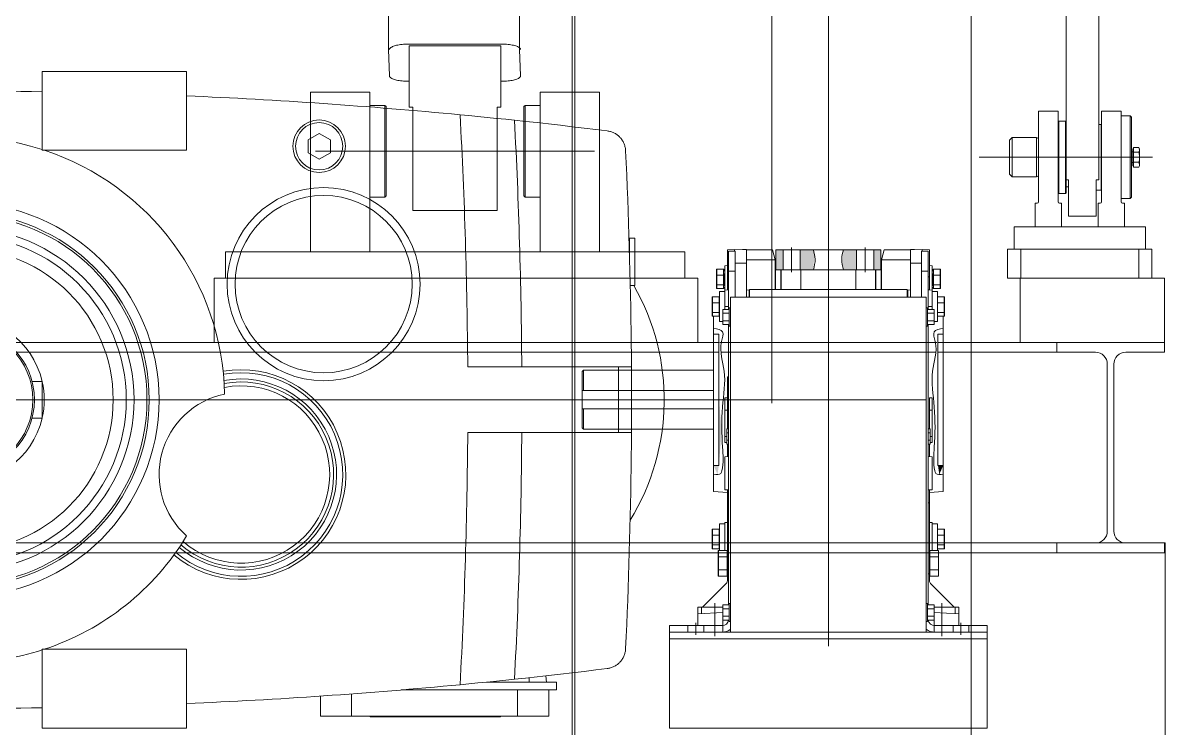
# Model space of a CAD drawing. Header units: millimetres. Extents: x 51154 to 151340, y -24069 to 30962.
# Drawn here: x 109761 to 110631, y -3666 to -3129 of the extents above; entities that cross this region are included whole.
import ezdxf

# ---------------------------------------------------------------- set-up
doc = ezdxf.new("R2010")
doc.units = ezdxf.units.MM
doc.linetypes.add('IMPORT-CENTER _5_', pattern=[10160, 6350, -1270, 1270, -1270])
doc.linetypes.add('Осевые', pattern=[6350, 1270, -952.5, 3175, -952.5])
for name, color, linetype, lineweight, true_color in [('_____KCI_M_1_Centerlines-1', 9, 'IMPORT-CENTER _5_', 9, 0x808080), ('Ломаная-1-1', 9, 'Continuous', 9, 0x808080), ('Ломаная-1-4', 9, 'IMPORT-CENTER _5_', 9, 0x808080), ('Оси-3', 7, 'Осевые', 9, 0xaaaaaa), ('Партер_ТХ_для_Разрез_dwg _2_-1', 9, 'Continuous', 9, 0x808080)]:
    doc.layers.add(name, color=color, linetype=linetype, lineweight=lineweight, true_color=true_color)
doc.layers.add('Стены', color=7, linetype='Continuous', lineweight=9)

# ---------------------------------------------------------------- blocks, each defined once
blk = doc.blocks.new('Партер_ТХ_для_Разрез_dwg_A$C1291ba09-8380813-Разрез 1-1')
at = {"layer": 'Ломаная-1-1'}
for p, q in [((108281.31, -3372.49), (107128.31, -3372.49)), ((108447.55, -3372.49), (108282.06, -3372.49)), ((108538.81, -3372.49), (108538.81, -3379.89)), ((107128.31, -3379.89), (108281.31, -3379.89)), ((108282.89, -3379.89), (108446.73, -3379.89)), ((108577.31, -3388.89), (108577.31, -3516.09)), ((108582.31, -3516.09), (108582.31, -3388.89)), ((106842.77, -3532.49), (108621.4, -3532.49))]:
    blk.add_line(p, q, dxfattribs=at)
at = {"layer": 'Ломаная-1-1', "flags": 128}
for points in [[(107896.72, -3323.39), (108265.31, -3323.39), (108265.31, -3372.5), (107896.72, -3372.5)], [(108620.81, -3323.49), (108510.81, -3323.49), (108510.81, -3372.49), (108620.81, -3372.49)]]:
    blk.add_lwpolyline(points, close=True, dxfattribs=at)
for points in [[(108591.31, -3379.89), (108620.81, -3379.89), (108620.81, -3372.49), (108538.81, -3372.49), (108448.31, -3372.49)], [(108448.31, -3379.89), (108538.81, -3379.89), (108568.31, -3379.89)], [(106842.77, -3673.53), (108621.4, -3673.53), (108621.4, -3525.09), (106842.77, -3525.09)], [(108568.31, -3525.09), (108538.81, -3525.09), (108538.81, -3532.49), (108620.81, -3532.49), (108620.81, -3525.09), (108591.31, -3525.09)]]:
    blk.add_lwpolyline(points, dxfattribs=at)
at = {"layer": 'Ломаная-1-1'}
for centre, start, end in [((108568.31, -3388.89), 0, 90), ((108591.31, -3388.89), 90, 180), ((108568.31, -3516.09), 270, 0), ((108591.31, -3516.09), 180, 270)]:
    blk.add_arc(centre, 9, start, end, dxfattribs=at)
blk = doc.blocks.new('Партер_ТХ_для_Разрез_dwg_A$C23c36a71-8380815-Разрез 1-1')
at = {"layer": 'Ломаная-1-4'}
h = blk.add_hatch(color=256, dxfattribs=at)
h.paths.add_polyline_path([(108343.31, -3317.03), (108353.35, -3317.03), (108354.13, -3305.02), (108353.35, -3302.03), (108343.31, -3302.03)], flags=0)
h.paths.add_polyline_path([(108404.81, -3317.03), (108404.81, -3302.03), (108399.31, -3302.03), (108399.31, -3317.03)], flags=0)
h.paths.add_polyline_path([(108330.31, -3317.03), (108330.31, -3302.03), (108324.81, -3302.03), (108324.81, -3317.03)], flags=0)
h.paths.add_polyline_path([(108386.31, -3317.03), (108386.31, -3302.03), (108376.26, -3302.03), (108375.51, -3314.02), (108376.26, -3317.03)], flags=0)
h = blk.add_hatch(color=256, dxfattribs=at)
h.paths.add_polyline_path([(108281.31, -3466.03), (108283.61, -3439.39), (108281.31, -3416.03)], flags=0)
h.paths.add_polyline_path([(108280.34, -3473), (108281.31, -3466.03), (108277.31, -3466.03)], flags=0)
blk.add_hatch(color=256, dxfattribs=at).paths.add_polyline_path([(108449.28, -3473), (108452.31, -3466.03), (108448.31, -3466.03)], flags=0)
at = {"layer": '_____KCI_M_1_Centerlines-1'}
blk.add_line((107678.69, -3416.03), (108439.31, -3416.03), dxfattribs=at)
at = {"layer": 'Ломаная-1-1'}
for p, q in [((108364.81, -2849.5), (108364.81, -3603.6)), ((108302.31, -3301.56), (108293.31, -3302.03)), ((108330.31, -3302.03), (108330.31, -3317.03)), ((108336.81, -3300.03), (108336.81, -3319.03)), ((108343.31, -3302.03), (108343.31, -3317.03)), ((108386.31, -3302.03), (108386.31, -3317.03)), ((108392.81, -3300.03), (108392.81, -3319.03)), ((108399.31, -3302.03), (108399.31, -3317.03)), ((108427.31, -3301.56), (108436.31, -3302.03)), ((108302.31, -3312.03), (108293.81, -3312.03)), ((108427.31, -3309.5), (108405.31, -3309.5)), ((108427.31, -3312.03), (108427.31, -3338.03)), ((108285.01, -3317.53), (108285.81, -3317.53)), ((108288.81, -3322.43), (108287.81, -3322.43)), ((108293.81, -3318.03), (108293.81, -3338.03)), ((108328.61, -3332.03), (108328.61, -3317.03)), ((108328.81, -3317.03), (108328.81, -3332.03)), ((108343.81, -3317.03), (108343.81, -3332.03)), ((108385.81, -3332.03), (108385.81, -3317.03)), ((108400.81, -3332.03), (108400.81, -3317.03)), ((108401.01, -3317.03), (108401.01, -3332.03)), ((108435.81, -3318.03), (108435.81, -3338.03)), ((108440.81, -3347.26), (108440.81, -3318.03)), ((108444.61, -3317.53), (108443.81, -3317.53)), ((108450.11, -3321.24), (108450.11, -3328.46)), ((108285.81, -3330.53), (108285.01, -3330.53)), ((108285.81, -3332.53), (108285.81, -3345.03)), ((108443.81, -3330.53), (108444.61, -3330.53)), ((108444.61, -3331.24), (108444.61, -3330.46)), ((108276.31, -3342.24), (108276.31, -3349.46)), ((108304.31, -3335.53), (108304.81, -3335.03)), ((108425.31, -3335.53), (108424.81, -3335.03)), ((108447.81, -3337.82), (108448.01, -3337.59)), ((108284.31, -3350.14), (108284.31, -3355.92)), ((108276.51, -3352.47), (108281.61, -3352.47)), ((108445.31, -3355.92), (108440.31, -3355.92)), ((108453.11, -3352.47), (108448.01, -3352.47)), ((108177.31, -3423.03), (108177.31, -3409.03)), ((108287.31, -3444.11), (108285.81, -3444.03)), ((108287.31, -3441.14), (108288.81, -3441.14)), ((108287.31, -3446.92), (108288.81, -3446.92)), ((108287.81, -3449.81), (108287.81, -3459.43)), ((108441.81, -3449.81), (108441.81, -3459.43)), ((108441.81, -3484.64), (108441.81, -3494.64)), ((108288.81, -3494.64), (108287.81, -3494.64)), ((108276.51, -3514.59), (108281.61, -3514.59)), ((108453.11, -3514.59), (108448.01, -3514.59)), ((108288.81, -3532.53), (108287.81, -3532.53)), ((108441.81, -3532.53), (108440.81, -3532.53)), ((108287.81, -3548.53), (108288.81, -3548.53)), ((108440.81, -3548.53), (108441.81, -3548.53)), ((108286.93, -3555.98), (108268.87, -3574.03)), ((108442.68, -3555.98), (108460.74, -3574.03)), ((108268.15, -3574.03), (108268.15, -3578.85)), ((108278.31, -3571.03), (108278.31, -3596.03)), ((108451.31, -3571.03), (108451.31, -3596.03)), ((108461.46, -3574.03), (108461.46, -3578.85)), ((108445.31, -3580.92), (108440.31, -3580.92)), ((108464.31, -3588.03), (108464.31, -3579)), ((108257.81, -3588.03), (108257.81, -3593.03)), ((108263.81, -3586.03), (108263.81, -3595.03)), ((108269.81, -3588.03), (108269.81, -3593.03)), ((108459.81, -3588.03), (108459.81, -3593.03)), ((108465.81, -3586.03), (108465.81, -3595.03)), ((108471.81, -3588.03), (108471.81, -3593.03))]:
    blk.add_line(p, q, dxfattribs=at)
at = {"layer": 'Ломаная-1-1', "flags": 128}
for points in [[(108287.81, -3332.43), (108287.81, -3322.43), (108287.81, -3302.03), (108293.31, -3301.74), (108293.31, -3302.03), (108293.31, -3303.03)], [(108288.81, -3347.26), (108288.81, -3318.03), (108293.81, -3318.03), (108293.81, -3303.03), (108288.81, -3303.03), (108288.81, -3318.03)], [(108299.31, -3301.72), (108302.31, -3301.56), (108302.31, -3312.03), (108302.31, -3338.03)], [(108302.31, -3302.03), (108322.31, -3302.03), (108324.31, -3309.5)], [(108324.81, -3317.03), (108324.81, -3302.03), (108404.81, -3302.03), (108404.81, -3317.03)], [(108427.31, -3302.03), (108407.31, -3302.03), (108405.31, -3309.5), (108405.31, -3332.03)], [(108430.31, -3301.72), (108427.31, -3301.56), (108427.31, -3312.03), (108435.81, -3312.03)], [(108436.31, -3303.03), (108436.31, -3302.03), (108436.31, -3301.74), (108441.81, -3302.03), (108441.81, -3322.43)], [(108287.81, -3313.93), (108285.81, -3314.03), (108285.81, -3332.53), (108287.81, -3332.43), (108288.81, -3332.37)], [(108302.31, -3309.5), (108324.31, -3309.5), (108324.31, -3332.03)], [(108443.81, -3345.03), (108443.81, -3332.53), (108443.81, -3314.03), (108441.81, -3313.93)], [(108279.51, -3321.24), (108279.51, -3316.82), (108279.71, -3316.59), (108279.71, -3321.16), (108284.81, -3321.16), (108284.81, -3328.6), (108285.01, -3328.46), (108285.01, -3326.44)], [(108285.01, -3330.46), (108285.01, -3331.24), (108284.81, -3331.47), (108284.81, -3328.6), (108279.71, -3328.6), (108279.71, -3321.16), (108279.51, -3321.24), (108279.51, -3328.46), (108279.51, -3331.24), (108279.71, -3331.47)], [(108279.71, -3316.59), (108284.81, -3316.59), (108285.01, -3316.82), (108285.01, -3318.06)], [(108285.01, -3320.01), (108285.01, -3321.24), (108284.81, -3321.16), (108284.81, -3316.59)], [(108285.01, -3329.24), (108285.01, -3328.46), (108285.01, -3324.03), (108285.01, -3321.24), (108285.01, -3323.26)], [(108324.61, -3332.03), (108324.61, -3317.03), (108324.81, -3317.03), (108404.81, -3317.03), (108405.01, -3317.03), (108405.01, -3332.03)], [(108440.81, -3322.43), (108441.81, -3322.43), (108441.81, -3332.43)], [(108444.61, -3318.06), (108444.61, -3316.82), (108444.81, -3316.59)], [(108449.91, -3316.59), (108449.91, -3321.16), (108444.81, -3321.16), (108444.61, -3321.24), (108444.61, -3320.01)], [(108444.61, -3323.26), (108444.61, -3321.24), (108444.61, -3324.03), (108444.61, -3328.46), (108444.81, -3328.6), (108449.91, -3328.6), (108450.11, -3328.46), (108450.11, -3331.24), (108449.91, -3331.47), (108444.81, -3331.47), (108444.61, -3331.24)], [(108444.81, -3331.47), (108444.81, -3328.6), (108444.81, -3321.16), (108444.81, -3316.59), (108449.91, -3316.59), (108450.11, -3316.82), (108450.11, -3321.24), (108449.91, -3321.16)], [(108449.91, -3331.47), (108449.91, -3328.6), (108449.91, -3321.16)], [(108279.51, -3328.46), (108279.71, -3328.6), (108279.71, -3331.47), (108284.81, -3331.47)], [(108284.31, -3356.53), (108281.81, -3356.53), (108281.81, -3336.89), (108281.81, -3333.53), (108285.81, -3333.53)], [(108302.31, -3332.43), (108304.31, -3332.53), (108304.31, -3338.03)], [(108304.81, -3338.03), (108304.81, -3332.03), (108364.81, -3332.03), (108424.81, -3332.03), (108424.81, -3338.03)], [(108427.31, -3332.43), (108425.31, -3332.53), (108425.31, -3338.03)], [(108443.81, -3332.53), (108441.81, -3332.43), (108440.81, -3332.37)], [(108445.31, -3356.53), (108447.81, -3356.53), (108447.81, -3336.89), (108447.81, -3333.53), (108443.81, -3333.53)], [(108444.61, -3329.24), (108444.61, -3328.46), (108444.61, -3326.44)], [(108281.81, -3352.24), (108281.61, -3352.47), (108281.61, -3349.6), (108276.51, -3349.6), (108276.51, -3352.47), (108276.31, -3352.24), (108276.31, -3349.46), (108276.51, -3349.6), (108276.51, -3342.16), (108276.31, -3342.24), (108276.31, -3337.82), (108276.51, -3337.59), (108276.51, -3342.16), (108281.61, -3342.16), (108281.61, -3337.59)], [(108276.51, -3337.59), (108281.61, -3337.59), (108281.81, -3337.82)], [(108281.81, -3342.24), (108281.61, -3342.16), (108281.61, -3349.6), (108281.81, -3349.46)], [(108453.11, -3337.59), (108453.11, -3342.16), (108453.11, -3349.6), (108448.01, -3349.6), (108448.01, -3342.16), (108447.81, -3342.24)], [(108453.31, -3342.24), (108453.31, -3349.46), (108453.31, -3352.24), (108453.11, -3352.47), (108453.11, -3349.6), (108453.31, -3349.46)], [(108289.31, -3347.26), (108284.31, -3347.26), (108284.31, -3350.14), (108289.31, -3350.14)], [(108288.81, -3345.03), (108285.81, -3345.03), (108285.81, -3347.26)], [(108290.31, -3346.13), (108289.31, -3346.13), (108289.31, -3347.06), (108289.31, -3359.93), (108290.31, -3359.93)], [(108439.31, -3359.93), (108440.31, -3359.93), (108440.31, -3347.06), (108440.31, -3346.13), (108439.31, -3346.13)], [(108440.31, -3350.14), (108445.31, -3350.14), (108445.31, -3347.26), (108440.31, -3347.26)], [(108445.31, -3350.14), (108445.31, -3355.92), (108445.31, -3358.81), (108440.31, -3358.81)], [(108440.81, -3345.03), (108443.81, -3345.03), (108443.81, -3347.26)], [(108447.81, -3349.46), (108448.01, -3349.6), (108448.01, -3352.47), (108447.81, -3352.24)], [(108287.81, -3486.58), (108277.31, -3486.03), (108277.31, -3416.03), (108277.31, -3352.47)], [(108289.31, -3358.81), (108284.31, -3358.81), (108284.31, -3355.92), (108289.31, -3355.92)], [(108288.81, -3553.03), (108288.81, -3572.26), (108288.81, -3358.81), (108288.81, -3378.03)], [(108440.81, -3553.03), (108440.81, -3572.26), (108440.81, -3358.81), (108440.81, -3378.03)], [(108441.81, -3486.58), (108452.31, -3486.03), (108452.31, -3416.03), (108452.31, -3352.47)], [(108277.31, -3366.03), (108281.31, -3366.03), (108281.31, -3466.03), (108277.31, -3466.03)], [(108452.31, -3366.03), (108448.31, -3366.03), (108448.31, -3466.03), (108452.31, -3466.03)], [(108178.31, -3393.53), (108177.31, -3394.53), (108177.31, -3409.03), (108277.31, -3409.03)], [(108277.31, -3393.53), (108178.31, -3393.53), (108178.31, -3409.03)], [(108288.81, -3398.53), (108287.81, -3398.53), (108287.81, -3438.26)], [(108287.81, -3414.47), (108285.81, -3414.47), (108285.81, -3424.03)], [(108441.81, -3438.26), (108441.81, -3414.47), (108443.81, -3414.47), (108443.81, -3424.03)], [(108178.31, -3438.53), (108177.31, -3437.53), (108177.31, -3423.03), (108277.31, -3423.03)], [(108277.31, -3438.53), (108178.31, -3438.53), (108178.31, -3423.03)], [(108287.81, -3423.93), (108285.81, -3424.03), (108285.81, -3444.03), (108285.81, -3448.48), (108287.31, -3448.51)], [(108443.81, -3444.03), (108443.81, -3424.03), (108441.81, -3423.93)], [(108288.81, -3449.81), (108287.31, -3449.81), (108287.31, -3446.92), (108287.31, -3441.14), (108287.31, -3438.26), (108288.81, -3438.26)], [(108440.81, -3441.14), (108442.31, -3441.14), (108442.31, -3438.26), (108440.81, -3438.26)], [(108442.31, -3441.14), (108442.31, -3446.92), (108440.81, -3446.92)], [(108442.31, -3448.51), (108443.81, -3448.48), (108443.81, -3444.03), (108442.31, -3444.11)], [(108442.31, -3446.92), (108442.31, -3449.81), (108440.81, -3449.81)], [(108288.81, -3459.37), (108285.81, -3459.53), (108285.81, -3484.53), (108288.81, -3484.69)], [(108440.81, -3484.69), (108443.81, -3484.53), (108443.81, -3459.53), (108440.81, -3459.37)], [(108287.81, -3484.64), (108287.81, -3494.64), (108287.81, -3553.86)], [(108440.81, -3494.64), (108441.81, -3494.64), (108441.81, -3553.86)], [(108281.81, -3514.82), (108281.61, -3514.59), (108281.61, -3519.16), (108276.51, -3519.16), (108276.51, -3514.59), (108276.31, -3514.82), (108276.31, -3519.24), (108276.51, -3519.16), (108276.51, -3526.6), (108276.31, -3526.46)], [(108281.81, -3530.72), (108281.81, -3513.89), (108281.81, -3510.53), (108285.81, -3510.53)], [(108285.81, -3530.72), (108285.81, -3509.53), (108287.81, -3509.43)], [(108443.81, -3530.72), (108443.81, -3509.53), (108441.81, -3509.43)], [(108447.81, -3530.72), (108447.81, -3513.89), (108447.81, -3510.53), (108443.81, -3510.53)], [(108447.81, -3514.82), (108448.01, -3514.59), (108448.01, -3519.16), (108447.81, -3519.24)], [(108453.31, -3526.46), (108453.31, -3519.24), (108453.11, -3519.16), (108453.11, -3514.59), (108453.31, -3514.82), (108453.31, -3519.24)], [(108276.31, -3519.24), (108276.31, -3526.46), (108276.31, -3529.24)], [(108281.81, -3519.24), (108281.61, -3519.16), (108281.61, -3526.6), (108281.81, -3526.46)], [(108453.11, -3529.47), (108453.11, -3526.6), (108453.11, -3519.16), (108448.01, -3519.16), (108448.01, -3526.6), (108448.01, -3529.47), (108447.81, -3529.24)], [(108276.31, -3529.24), (108276.51, -3529.47), (108281.61, -3529.47)], [(108276.51, -3529.47), (108276.51, -3526.6), (108281.61, -3526.6), (108281.61, -3529.47), (108281.81, -3529.24)], [(108280.81, -3545.32), (108280.81, -3535.74), (108280.81, -3530.95), (108281.01, -3530.72)], [(108280.81, -3535.74), (108281.01, -3535.62), (108281.01, -3530.72), (108287.61, -3530.72), (108287.81, -3530.95), (108287.81, -3535.74), (108287.81, -3545.32), (108287.81, -3550.12)], [(108281.01, -3550.35), (108281.01, -3545.44), (108287.61, -3545.44), (108287.61, -3535.62), (108287.61, -3530.72)], [(108441.81, -3535.74), (108442.01, -3535.62), (108442.01, -3530.72)], [(108448.81, -3535.74), (108448.81, -3530.95), (108448.61, -3530.72), (108442.01, -3530.72), (108441.81, -3530.95), (108441.81, -3535.74), (108441.81, -3545.32), (108442.01, -3545.44), (108448.61, -3545.44), (108448.61, -3535.62), (108448.81, -3535.74), (108448.81, -3545.32), (108448.81, -3550.12), (108448.61, -3550.35), (108442.01, -3550.35), (108441.81, -3550.12), (108441.81, -3545.32)], [(108448.61, -3530.72), (108448.61, -3535.62), (108442.01, -3535.62), (108442.01, -3545.44), (108442.01, -3550.35)], [(108447.81, -3526.46), (108448.01, -3526.6), (108453.11, -3526.6), (108453.31, -3526.46), (108453.31, -3529.24), (108453.11, -3529.47), (108448.01, -3529.47)], [(108287.81, -3535.74), (108287.61, -3535.62), (108281.01, -3535.62), (108281.01, -3545.44), (108280.81, -3545.32), (108280.81, -3550.12), (108281.01, -3550.35), (108287.61, -3550.35), (108287.81, -3550.12)], [(108287.61, -3550.35), (108287.61, -3545.44), (108287.81, -3545.32)], [(108448.61, -3550.35), (108448.61, -3545.44), (108448.81, -3545.32)], [(108287.81, -3553.86), (108287.75, -3554.44), (108287.58, -3555), (108287.3, -3555.52), (108286.93, -3555.98)], [(108441.81, -3553.86), (108441.86, -3554.44), (108442.03, -3555), (108442.31, -3555.52), (108442.68, -3555.98)], [(108284.31, -3593.03), (108284.31, -3574.03), (108268.15, -3574.03), (108265.31, -3574.03), (108265.31, -3579)], [(108284.31, -3575.14), (108284.31, -3572.26), (108289.31, -3572.26)], [(108284.31, -3580.92), (108284.31, -3575.14), (108289.31, -3575.14)], [(108290.31, -3571.13), (108289.31, -3571.13), (108289.31, -3578.03), (108289.31, -3584.93), (108290.31, -3584.93)], [(108439.31, -3584.93), (108440.31, -3584.93), (108440.31, -3572.06), (108440.31, -3571.13), (108439.31, -3571.13)], [(108440.31, -3572.26), (108445.31, -3572.26), (108445.31, -3575.14), (108440.31, -3575.14)], [(108445.31, -3575.14), (108445.31, -3580.92), (108445.31, -3583.81), (108440.31, -3583.81)], [(108445.31, -3593.03), (108445.31, -3574.03), (108461.46, -3574.03), (108464.31, -3574.03), (108464.31, -3579), (108445.31, -3578)], [(108265.31, -3588.03), (108265.31, -3579), (108284.31, -3578)], [(108289.31, -3583.81), (108284.31, -3583.81), (108284.31, -3580.92), (108289.31, -3580.92)], [(108283.81, -3593.03), (108243.81, -3593.03), (108243.81, -3588.03), (108283.81, -3588.03)], [(108265.31, -3593.03), (108364.81, -3593.03), (108464.31, -3593.03)], [(108445.81, -3593.03), (108485.81, -3593.03), (108485.81, -3588.03), (108445.81, -3588.03)]]:
    blk.add_lwpolyline(points, dxfattribs=at)
for points in [[(108440.81, -3303.03), (108435.81, -3303.03), (108435.81, -3318.03), (108440.81, -3318.03)], [(108290.31, -3593.03), (108290.31, -3338.03), (108296.31, -3338.03), (108433.31, -3338.03), (108439.31, -3338.03), (108439.31, -3593.03), (108433.31, -3593.03), (108296.31, -3593.03)], [(108448.01, -3342.16), (108448.01, -3337.59), (108453.11, -3337.59), (108453.31, -3337.82), (108453.31, -3342.24), (108453.11, -3342.16)], [(108485.81, -3593.03), (108243.81, -3593.03), (108243.81, -3598.03), (108485.81, -3598.03)], [(108485.81, -3598.03), (108243.81, -3598.03), (108243.81, -3666.03), (108485.81, -3666.03)]]:
    blk.add_lwpolyline(points, close=True, dxfattribs=at)
at = {"layer": 'Ломаная-1-1'}
for centre, radius, start, end in [((108283.81, -3583.03), 5, 270, 351.10057), ((108445.81, -3583.03), 5, 188.89943, 270), ((108283.81, -3583.03), 10, 270, 310.5416), ((108445.81, -3583.03), 10, 229.4584, 270)]:
    blk.add_arc(centre, radius, start, end, dxfattribs=at)
for points, knots in [([(108353.35, -3302.03), (108353.99, -3304.37), (108355.37, -3309.35), (108354.05, -3314.37), (108353.35, -3317.03)], [0, 0, 0, 0, 7.139102, 15.238889, 15.238889, 15.238889, 15.238889]), ([(108376.26, -3302.03), (108375.62, -3304.37), (108374.24, -3309.35), (108375.56, -3314.37), (108376.26, -3317.03)], [0, 0, 0, 0, 7.139102, 15.238889, 15.238889, 15.238889, 15.238889]), ([(108277.31, -3361.81), (108280.25, -3362.23), (108286.23, -3363.1), (108280.64, -3377.89), (108287.91, -3395.27), (108283.1, -3422.73), (108283.62, -3448.15), (108285.15, -3464.54), (108282.77, -3473.58), (108279.6, -3473.01), (108277.31, -3472.59)], [0, 0, 0, 0, 7.286462, 14.792563, 37.28743, 64.701388, 95.323531, 113.255608, 115.382843, 121.007536, 121.007536, 121.007536, 121.007536]), ([(108452.31, -3361.81), (108449.36, -3362.23), (108443.38, -3363.1), (108448.97, -3377.89), (108441.7, -3395.27), (108446.51, -3422.73), (108446, -3448.15), (108444.47, -3464.54), (108446.84, -3473.58), (108450.01, -3473.01), (108452.31, -3472.59)], [0, 0, 0, 0, 7.286462, 14.792563, 37.28743, 64.701388, 95.323531, 113.255608, 115.382843, 121.007536, 121.007536, 121.007536, 121.007536])]:
    blk.add_open_spline(points, degree=3, knots=knots, dxfattribs=at)
blk = doc.blocks.new('Партер_ТХ_для_Разрез_dwg_CCLAB_2019121814574527_46-8380820-Разрез 1-1')
at = {"layer": 'Ломаная-1-1'}
for p, q in [((107525.81, -3185.04), (107520.81, -3185.27)), ((108212.93, -3293.53), (108213.31, -3293.53)), ((107525.81, -3326.82), (107525.81, -3505.24)), ((108089.99, -3391.03), (108214.73, -3391.03)), ((108204.81, -3391.03), (108204.81, -3441.03)), ((107485.89, -3441.08), (107485.89, -3441.04)), ((107485.89, -3441.04), (107485.89, -3441.09)), ((108089.99, -3441.03), (108214.73, -3441.03)), ((107488.81, -3573.53), (107488.91, -3573.53)), ((107488.81, -3608.53), (107490.44, -3608.53)), ((108136.73, -3627.64), (108136.85, -3631.03)), ((108149.59, -3626.23), (108150.01, -3631.03)), ((108128.02, -3637.03), (108128.02, -3657.03)), ((107520.81, -3646.8), (107525.81, -3647.02)), ((108001.36, -3640.02), (108001.36, -3657.03)), ((108112.97, -3657.03), (108112.97, -3657.53)), ((108113.07, -3657.03), (108113.07, -3657.53))]:
    blk.add_line(p, q, dxfattribs=at)
at = {"layer": 'Ломаная-1-1', "flags": 128}
for points in [[(107635.81, -3226.03), (107525.81, -3226.03), (107525.81, -3166.03), (107635.81, -3166.03)], [(107875.81, -3226.03), (107765.81, -3226.03), (107765.81, -3166.03), (107875.81, -3166.03)], [(107985.31, -3218.12), (107976.81, -3213.22), (107968.31, -3218.12), (107968.31, -3227.94), (107976.81, -3232.85), (107985.31, -3227.94)], [(107485.31, -3479.03), (107481.31, -3479.03), (107481.31, -3443.03), (107485.31, -3443.03)], [(107488.81, -3609.03), (107484.81, -3609.03), (107484.81, -3573.03), (107488.81, -3573.03)], [(107635.81, -3666.03), (107525.81, -3666.03), (107525.81, -3606.03), (107635.81, -3606.03)], [(107875.81, -3666.03), (107765.81, -3666.03), (107765.81, -3606.03), (107875.81, -3606.03)]]:
    blk.add_lwpolyline(points, close=True, dxfattribs=at)
for points in [[(107492.39, -3645.55), (107494.95, -3645.77), (107520.81, -3648.03), (107520.81, -3184.03), (107494.95, -3186.29), (107492.39, -3186.52)], [(108084.18, -3633), (108090.85, -3632.36), (108097.8, -3631.68), (108104.9, -3630.97), (108111.99, -3630.25), (108118.94, -3629.53), (108125.62, -3628.83), (108134.09, -3627.93), (108142.78, -3626.98), (108151.63, -3626), (108160.6, -3624.98), (108169.6, -3623.94), (108178.59, -3622.87), (108187.51, -3621.8), (108196.3, -3620.72), (108196.94, -3620.63), (108197.58, -3620.51), (108198.22, -3620.36), (108198.86, -3620.19), (108199.49, -3619.99), (108200.11, -3619.76), (108200.72, -3619.51), (108201.32, -3619.23), (108201.91, -3618.93), (108202.48, -3618.61), (108203.04, -3618.26), (108203.58, -3617.9), (108204.1, -3617.52), (108204.6, -3617.11), (108205.07, -3616.7), (108205.53, -3616.26), (108205.98, -3615.8), (108206.42, -3615.32), (108206.84, -3614.82), (108207.24, -3614.29), (108207.62, -3613.74), (108207.99, -3613.18), (108208.32, -3612.6), (108208.64, -3612), (108208.93, -3611.39), (108209.19, -3610.77), (108209.43, -3610.14), (108209.64, -3609.49), (108209.82, -3608.85), (108209.97, -3608.2), (108210.1, -3607.55), (108210.2, -3606.89), (108210.27, -3606.24), (108210.31, -3605.6), (108210.74, -3596.39), (108211.14, -3587.18), (108211.53, -3577.98), (108211.89, -3568.79), (108212.23, -3559.6), (108212.55, -3550.43), (108212.84, -3541.26), (108213.12, -3532.1), (108213.38, -3522.96), (108213.61, -3513.81), (108213.82, -3504.68), (108214.01, -3495.56), (108214.19, -3486.45), (108214.34, -3477.35), (108214.46, -3468.25), (108214.57, -3459.17), (108214.66, -3450.1), (108214.73, -3441.03), (108214.75, -3436.97), (108214.77, -3432.76), (108214.79, -3428.48), (108214.8, -3424.22), (108214.8, -3420.04), (108214.81, -3416.03), (108214.81, -3412.02), (108214.8, -3407.85), (108214.79, -3403.58), (108214.77, -3399.3), (108214.75, -3395.09), (108214.73, -3391.03), (108214.66, -3381.97), (108214.57, -3372.89), (108214.46, -3363.81), (108214.34, -3354.72), (108214.19, -3345.61), (108214.01, -3336.5), (108213.82, -3327.38), (108213.61, -3318.25), (108213.38, -3309.11), (108213.12, -3299.96), (108212.84, -3290.8), (108212.55, -3281.63), (108212.23, -3272.46), (108211.89, -3263.28), (108211.53, -3254.08), (108211.14, -3244.88), (108210.74, -3235.68), (108210.31, -3226.46), (108210.27, -3225.82), (108210.2, -3225.17), (108210.1, -3224.52), (108209.97, -3223.87), (108209.82, -3223.22), (108209.64, -3222.57), (108209.43, -3221.93), (108209.19, -3221.3), (108208.93, -3220.67), (108208.64, -3220.06), (108208.32, -3219.47), (108207.99, -3218.88), (108207.62, -3218.32), (108207.24, -3217.77), (108206.84, -3217.25), (108206.42, -3216.74), (108205.98, -3216.26), (108205.53, -3215.8), (108205.07, -3215.36), (108204.6, -3214.95), (108204.1, -3214.55), (108203.58, -3214.16), (108203.04, -3213.8), (108202.48, -3213.45), (108201.91, -3213.13), (108201.32, -3212.83), (108200.72, -3212.55), (108200.11, -3212.3), (108199.49, -3212.07), (108198.86, -3211.88), (108198.22, -3211.7), (108197.58, -3211.55), (108196.94, -3211.43), (108196.3, -3211.34), (108187.51, -3210.26), (108178.59, -3209.19), (108169.6, -3208.13), (108160.6, -3207.08), (108151.63, -3206.07), (108142.78, -3205.08), (108134.09, -3204.13), (108125.62, -3203.23), (108118.94, -3202.53), (108111.99, -3201.81), (108104.9, -3201.09), (108097.8, -3200.38), (108090.85, -3199.7), (108084.18, -3199.06)], [(108213.31, -3306.49), (108213.31, -3293.03), (108217.31, -3293.03), (108217.31, -3329.03), (108213.86, -3329.03)], [(107757.99, -3402.03), (107765.81, -3402.03), (107765.81, -3416.03), (107765.81, -3430.03), (107757.99, -3430.03)], [(107486.33, -3480.69), (107486.33, -3480.48), (107486.33, -3480.23), (107486.32, -3479.92), (107486.32, -3479.56), (107486.31, -3479.16), (107486.31, -3478.72), (107486.3, -3478.23), (107486.3, -3477.7), (107486.29, -3477.13), (107486.28, -3476.53), (107486.28, -3475.89), (107486.27, -3475.24), (107486.26, -3474.55), (107486.25, -3473.82), (107486.25, -3473.05), (107486.24, -3472.25), (107486.23, -3471.41), (107486.22, -3470.54), (107486.21, -3469.65), (107486.2, -3468.73), (107486.19, -3467.79), (107486.18, -3466.84), (107486.16, -3465.87), (107486.15, -3464.9), (107486.14, -3463.93), (107486.13, -3462.95), (107486.12, -3461.99), (107486.11, -3461.03), (107486.1, -3460.1), (107486.09, -3459.16), (107486.08, -3458.21), (107486.07, -3457.25), (107486.06, -3456.3), (107486.05, -3455.36), (107486.04, -3454.43), (107486.03, -3453.51), (107486.02, -3452.61), (107486.01, -3451.73), (107486, -3450.87), (107485.99, -3450.04), (107485.98, -3449.25), (107485.97, -3448.49), (107485.96, -3447.76), (107485.95, -3447.08), (107485.95, -3446.42), (107485.94, -3445.8), (107485.93, -3445.2), (107485.93, -3444.63), (107485.92, -3444.09), (107485.91, -3443.59), (107485.91, -3443.13), (107485.9, -3442.72), (107485.9, -3442.34), (107485.9, -3442.02), (107485.89, -3441.74), (107485.89, -3441.5), (107485.89, -3441.32), (107485.89, -3441.18), (107485.89, -3441.09), (107485.89, -3441.16), (107485.89, -3441.3), (107485.89, -3441.48), (107485.89, -3441.7), (107485.9, -3441.98), (107485.9, -3442.3), (107485.9, -3442.67), (107485.91, -3443.08), (107485.91, -3443.53), (107485.31, -3443.53)], [(107485.31, -3478.53), (107486.31, -3478.53), (107486.31, -3478.99), (107486.32, -3479.41), (107486.32, -3479.79), (107486.32, -3480.11), (107486.33, -3480.39), (107486.33, -3480.62), (107486.33, -3480.79)], [(107486.33, -3480.69), (107486.33, -3480.85), (107486.33, -3480.96), (107486.34, -3481.02), (107486.34, -3481.03), (107486.33, -3481), (107486.33, -3480.92), (107486.33, -3480.79)], [(108151.69, -3637.03), (108151.69, -3657.03), (107977.69, -3657.03), (107977.69, -3641.71)], [(108104.31, -3631.03), (108157.54, -3631.03), (108157.54, -3637.03), (108039.18, -3637.03)], [(108015.71, -3657.03), (108015.71, -3657.53), (108015.82, -3657.53)], [(108015.82, -3657.03), (108015.82, -3657.53), (108020.71, -3657.53)], [(108020.71, -3657.03), (108020.71, -3657.53), (108023.94, -3657.53)], [(108023.94, -3657.03), (108023.94, -3657.53), (108034.64, -3657.53)], [(108034.64, -3657.03), (108034.64, -3657.53), (108037.31, -3657.53)], [(108037.31, -3657.03), (108037.31, -3657.53), (108042.9, -3657.53)], [(108042.9, -3657.03), (108042.9, -3657.53), (108050.7, -3657.53)], [(108050.7, -3657.03), (108050.7, -3657.53), (108052.69, -3657.53)], [(108052.69, -3657.03), (108052.69, -3657.53), (108058.25, -3657.53)], [(108058.25, -3657.03), (108058.25, -3657.53), (108058.36, -3657.53)], [(108058.36, -3657.03), (108058.36, -3657.53), (108061.17, -3657.53)], [(108061.17, -3657.03), (108061.17, -3657.53), (108067.62, -3657.53)], [(108067.62, -3657.03), (108067.62, -3657.53), (108070.43, -3657.53)], [(108070.43, -3657.03), (108070.43, -3657.53), (108070.53, -3657.53)], [(108070.53, -3657.03), (108070.53, -3657.53), (108076.09, -3657.53)], [(108076.09, -3657.03), (108076.09, -3657.53), (108078.09, -3657.53)], [(108078.09, -3657.03), (108078.09, -3657.53), (108085.89, -3657.53)], [(108085.89, -3657.03), (108085.89, -3657.53), (108091.47, -3657.53)], [(108091.47, -3657.03), (108091.47, -3657.53), (108094.15, -3657.53)], [(108094.15, -3657.03), (108094.15, -3657.53), (108104.85, -3657.53)], [(108104.85, -3657.03), (108104.85, -3657.53), (108108.07, -3657.53)], [(108108.07, -3657.03), (108108.07, -3657.53), (108113.07, -3657.53), (108113.84, -3657.53)], [(108113.84, -3657.03), (108113.84, -3657.53), (108114.77, -3657.53)], [(108114.97, -3657.03), (108114.97, -3657.53), (108114.77, -3657.53), (108114.77, -3657.03)]]:
    blk.add_lwpolyline(points, dxfattribs=at)
at = {"layer": 'Ломаная-1-1'}
for centre, radius in [((107976.81, -3223.03), 20), ((107976.81, -3223.03), 18), ((107980.19, -3328.03), 73.5), ((107980.19, -3328.03), 67.5), ((107704.81, -3416.03), 150), ((107704.81, -3416.03), 142.5), ((107704.81, -3416.03), 140.77), ((107704.81, -3416.03), 130.92), ((107704.81, -3416.03), 125), ((107704.81, -3416.03), 115), ((107704.81, -3416.03), 55), ((107704.81, -3416.03), 53.85), ((107704.81, -3416.03), 17.1), ((107704.81, -3416.03), 12.5), ((107704.81, -3416.03), 12), ((107704.81, -3416.03), 10.5)]:
    blk.add_circle(centre, radius, dxfattribs=at)
for centre, radius, start, end in [((107704.81, -7181.03), 4000, 89.12621, 90.9884), ((107704.81, -7181.03), 4000, 84.55773, 87.54986), ((111488.34, -3416.03), 4002.54, 176.71273, 180.35787), ((111488.34, -3416.03), 4000, 176.70744, 183.29256), ((104090.07, -3416.03), 4000, 0.3581, 3.10938), ((104090.07, -3416.03), 4041.16, 0.35445, 3.01853), ((107704.81, -3416.03), 200, 72.24184, 153.50843), ((107704.81, -3416.03), 200, 1.2255, 71.80513), ((108064.69, -3416.03), 175, 328.40949, 29.81113), ((107704.81, -3416.03), 62.5, 12.94396, 180), ((107917.31, -3472.98), 79.81, 230.12484, 99.87), ((107704.81, -3416.03), 62.5, 347.42196, 12.57417), ((107917.31, -3472.98), 77.5, 230.00611, 99.98873), ((107917.31, -3472.98), 72.74, 229.67021, 100.32464), ((107917.31, -3472.98), 70.5, 229.46437, 100.53045), ((107917.31, -3472.98), 62.5, 101.58164, 228.4132), ((107917.31, -3472.98), 67.5, 229.13262, 100.86222), ((107704.81, -3416.03), 62.5, 180, 347.0558), ((104090.07, -3416.03), 4000, 356.89062, 359.6419), ((104090.07, -3416.03), 4041.16, 356.98147, 359.64555), ((111488.34, -3416.03), 4002.54, 180.93051, 183.28727), ((107704.81, -3416.03), 200, 206.49157, 270), ((107704.81, -3416.03), 200, 288.19487, 328.76934), ((107704.81, -3416.03), 200, 270, 287.75816), ((107704.81, 348.97), 4000, 272.45014, 275.44227), ((107704.81, 348.97), 4000, 269.0116, 270.87379)]:
    blk.add_arc(centre, radius, start, end, dxfattribs=at)
blk = doc.blocks.new('Партер_ТХ_для_Разрез_dwg_A$Cc0956ea5-8380824-Разрез 1-1')
at = {"layer": 'Ломаная-1-1'}
for p, q in [((110055.31, -3145.24), (110125.31, -3145.24)), ((110196.51, -3226.89), (109984.11, -3226.89))]:
    blk.add_line(p, q, dxfattribs=at)
at = {"layer": 'Ломаная-1-1', "flags": 128}
for points in [[(110039.51, -2439.03), (110039.51, -2458.89), (110039.51, -3149.49), (110040.31, -3169.35)], [(110139.51, -2458.89), (110139.51, -3149.49), (110140.31, -3169.35)], [(110025.31, -3303.39), (110025.31, -3205.34), (110025.31, -3181.89), (109980.31, -3181.89), (109980.31, -3303.39)], [(110155.31, -3303.39), (110155.31, -3205.34), (110155.31, -3181.89), (110200.31, -3181.89), (110200.31, -3303.39)], [(110025.31, -3191.89), (110036.81, -3191.89), (110036.81, -3261.89), (110025.31, -3261.89)], [(110036.81, -3261.89), (110037.81, -3260.89), (110037.81, -3192.89), (110036.81, -3191.89)], [(110143.81, -3261.89), (110142.81, -3260.89), (110142.81, -3192.89), (110143.81, -3191.89)], [(110155.31, -3191.89), (110143.81, -3191.89), (110143.81, -3261.89), (110155.31, -3261.89)]]:
    blk.add_lwpolyline(points, dxfattribs=at)
for points in [[(110125.31, -3146.65), (110055.31, -3146.65), (110055.31, -3161.04), (110055.31, -3193.28), (110058.11, -3193.28), (110058.11, -3271.89), (110122.51, -3271.89), (110122.51, -3193.28), (110125.31, -3193.28), (110125.31, -3161.04)], [(109915.31, -3323.39), (110265.31, -3323.39), (110265.31, -3303.39), (109915.31, -3303.39)]]:
    blk.add_lwpolyline(points, close=True, dxfattribs=at)
at = {"layer": 'Ломаная-1-1'}
for points, weights in [([(110055.31, -3145.24), (110040.31, -3145.24), (110040.31, -3149.49)], [1, 0.707106781219, 1]), ([(110140.31, -3149.49), (110140.31, -3145.24), (110125.31, -3145.24)], [1, 0.707106781186, 1]), ([(110040.31, -3169.35), (110040.31, -3173.6), (110055.31, -3173.6)], [1, 0.707106781186, 1]), ([(110125.31, -3173.6), (110140.31, -3173.6), (110140.31, -3169.35)], [1, 0.707106781219, 1])]:
    blk.add_rational_spline(points, weights, degree=2, dxfattribs=at)
blk = doc.blocks.new('Партер_ТХ_для_Разрез_dwg_A$Cb6b6704d-8380825-Разрез 1-1')
at = {"layer": '_____KCI_M_1_Centerlines-1'}
blk.add_line((110489.75, -3231.39), (110621.81, -3231.39), dxfattribs=at)
at = {"layer": 'Ломаная-1-1'}
for p, q in [((110550.35, -3203.89), (110550.35, -3258.89)), ((110582.72, -3256.39), (110582.72, -3206.39)), ((110514.85, -3216.39), (110514.85, -3246.39)), ((110533.35, -3246.39), (110533.35, -3216.39)), ((110606.25, -3227.39), (110605.85, -3227.39)), ((110605.85, -3235.39), (110606.25, -3235.39)), ((110555.85, -3253.89), (110557.85, -3253.89))]:
    blk.add_line(p, q, dxfattribs=at)
at = {"layer": 'Ломаная-1-1', "flags": 128}
for points in [[(110555.85, -2310.56), (110555.85, -2396.19), (110555.85, -2406.59), (110555.85, -3248.54), (110557.85, -3248.54), (110557.85, -3271.18), (110557.85, -3276.39), (110578.85, -3276.39), (110578.85, -3271.18), (110578.85, -3248.54), (110580.85, -3248.54), (110580.85, -2406.59), (110580.85, -2396.19), (110580.85, -2310.56)], [(110549.85, -3265.39), (110549.85, -3211.39), (110549.85, -3196.39), (110534.85, -3196.39), (110534.85, -3211.39), (110534.85, -3265.39)], [(110597.85, -3265.39), (110597.85, -3211.39), (110597.85, -3196.39), (110582.85, -3196.39), (110582.85, -3211.39), (110582.85, -3265.39)], [(110597.85, -3262.89), (110604.85, -3262.89), (110605.85, -3261.89), (110605.85, -3231.39), (110605.85, -3200.89), (110604.85, -3199.89), (110597.85, -3199.89)], [(110604.85, -3262.89), (110604.85, -3231.39), (110604.85, -3199.89)], [(110555.85, -3204.39), (110555.35, -3203.89), (110550.35, -3203.89), (110549.85, -3204.39)], [(110555.35, -3258.89), (110555.35, -3231.39), (110555.35, -3203.89)], [(110582.85, -3206.89), (110582.72, -3206.39), (110580.85, -3206.39)], [(110534.85, -3217.25), (110533.35, -3216.39), (110514.85, -3216.39), (110512.85, -3218.39), (110512.85, -3244.39), (110514.85, -3246.39), (110533.35, -3246.39), (110534.85, -3245.52)], [(110607.25, -3224.89), (110606.65, -3224.89), (110606.65, -3231.39), (110606.65, -3237.89), (110607.25, -3237.89)], [(110611.95, -3225.76), (110611.37, -3223.88), (110607.25, -3223.88), (110607.25, -3225.76), (110607.25, -3227.63), (110611.37, -3227.63)], [(110607.25, -3235.14), (110607.25, -3237.02), (110607.25, -3238.89), (110611.37, -3238.89), (110611.95, -3237.89), (110611.95, -3237.02), (110611.37, -3235.14), (110607.25, -3235.14), (110607.25, -3231.39), (110607.25, -3227.63)], [(110611.95, -3237.02), (110611.95, -3231.39), (110611.95, -3225.76), (110611.95, -3224.89), (110611.37, -3223.88)], [(110549.85, -3258.39), (110550.35, -3258.89), (110555.35, -3258.89), (110555.85, -3258.39), (110555.85, -3248.54)], [(110578.85, -3256.39), (110582.72, -3256.39), (110582.85, -3255.89)], [(110533.85, -3266.39), (110532.35, -3266.39), (110532.35, -3284.39)], [(110550.85, -3266.39), (110552.35, -3266.39), (110552.35, -3284.39)], [(110581.85, -3266.39), (110580.35, -3266.39), (110580.35, -3284.39)], [(110598.85, -3266.39), (110600.35, -3266.39), (110600.35, -3284.39)], [(110616.35, -3301.39), (110616.35, -3284.39), (110591.35, -3284.39), (110541.35, -3284.39), (110516.35, -3284.39), (110516.35, -3301.39)], [(110521.35, -3323.39), (110511.35, -3323.39), (110511.35, -3301.39), (110521.35, -3301.39)], [(110611.35, -3301.39), (110521.35, -3301.39), (110521.35, -3323.39), (110611.35, -3323.39), (110611.35, -3301.39), (110621.35, -3301.39)], [(110621.35, -3301.39), (110621.35, -3323.39), (110611.35, -3323.39)]]:
    blk.add_lwpolyline(points, dxfattribs=at)
at = {"layer": 'Ломаная-1-1'}
for centre, radius, start, end in [((110606.25, -3226.99), 0.4, 270, 0), ((110606.25, -3235.79), 0.4, 0, 90), ((110533.85, -3265.39), 1, 270, 0), ((110550.85, -3265.39), 1, 180, 270), ((110581.85, -3265.39), 1, 270, 0), ((110598.85, -3265.39), 1, 180, 270)]:
    blk.add_arc(centre, radius, start, end, dxfattribs=at)
for points, knots in [([(110611.95, -3225.76), (110611.95, -3225.8), (110611.94, -3226.44), (110611.65, -3227.06), (110611.37, -3227.63)], [0, 0, 0, 0, 0.07023, 1, 1, 1, 1]), ([(110611.37, -3227.63), (110611.61, -3228.57), (110611.92, -3229.81), (110611.94, -3231.08), (110611.95, -3231.39)], [0, 0, 0, 0, 0.758148, 1, 1, 1, 1]), ([(110611.95, -3231.39), (110611.88, -3232.37), (110611.79, -3233.64), (110611.45, -3234.87), (110611.37, -3235.14)], [0, 0, 0, 0, 0.776286, 1, 1, 1, 1]), ([(110611.95, -3237.02), (110611.95, -3237.06), (110611.94, -3237.69), (110611.65, -3238.32), (110611.37, -3238.89)], [0, 0, 0, 0, 0.070203, 1, 1, 1, 1])]:
    blk.add_open_spline(points, degree=3, knots=knots, dxfattribs=at)
blk = doc.blocks.new('Партер_ТХ_для_Разрез_dwg _2_-8380805-Разрез 1-1')
for name, p in [('Партер_ТХ_для_Разрез_dwg_A$Cc0956ea5-8380824-Разрез 1-1', (0, 0)), ('Партер_ТХ_для_Разрез_dwg_A$Cb6b6704d-8380825-Разрез 1-1', (0, 0)), ('Партер_ТХ_для_Разрез_dwg_A$C23c36a71-8380815-Разрез 1-1', (2010, 0)), ('Партер_ТХ_для_Разрез_dwg_CCLAB_2019121814574527_46-8380820-Разрез 1-1', (2010, 0)), ('Партер_ТХ_для_Разрез_dwg_A$C1291ba09-8380813-Разрез 1-1', (2010, 0))]:
    blk.add_blockref(name, p)

msp = doc.modelspace()

# ---------------------------------------------------------------- linework, layer by layer
at = {"layer": 'Оси-3'}
msp.add_line((110331.62, -22468.74), (110331.62, 29000), dxfattribs=at)
at = {"layer": 'Стены'}
for p, q in [((110179.62, -3850), (110179.62, -900)), ((110181.62, -900), (110181.62, -3850)), ((110483.62, -3850), (110483.62, -900))]:
    msp.add_line(p, q, dxfattribs=at)

# ---------------------------------------------------------------- block references
at = {"layer": 'Партер_ТХ_для_Разрез_dwg _2_-1'}
msp.add_blockref('Партер_ТХ_для_Разрез_dwg _2_-8380805-Разрез 1-1', (0, 0), dxfattribs=at)

doc.saveas('drawing.dxf')
